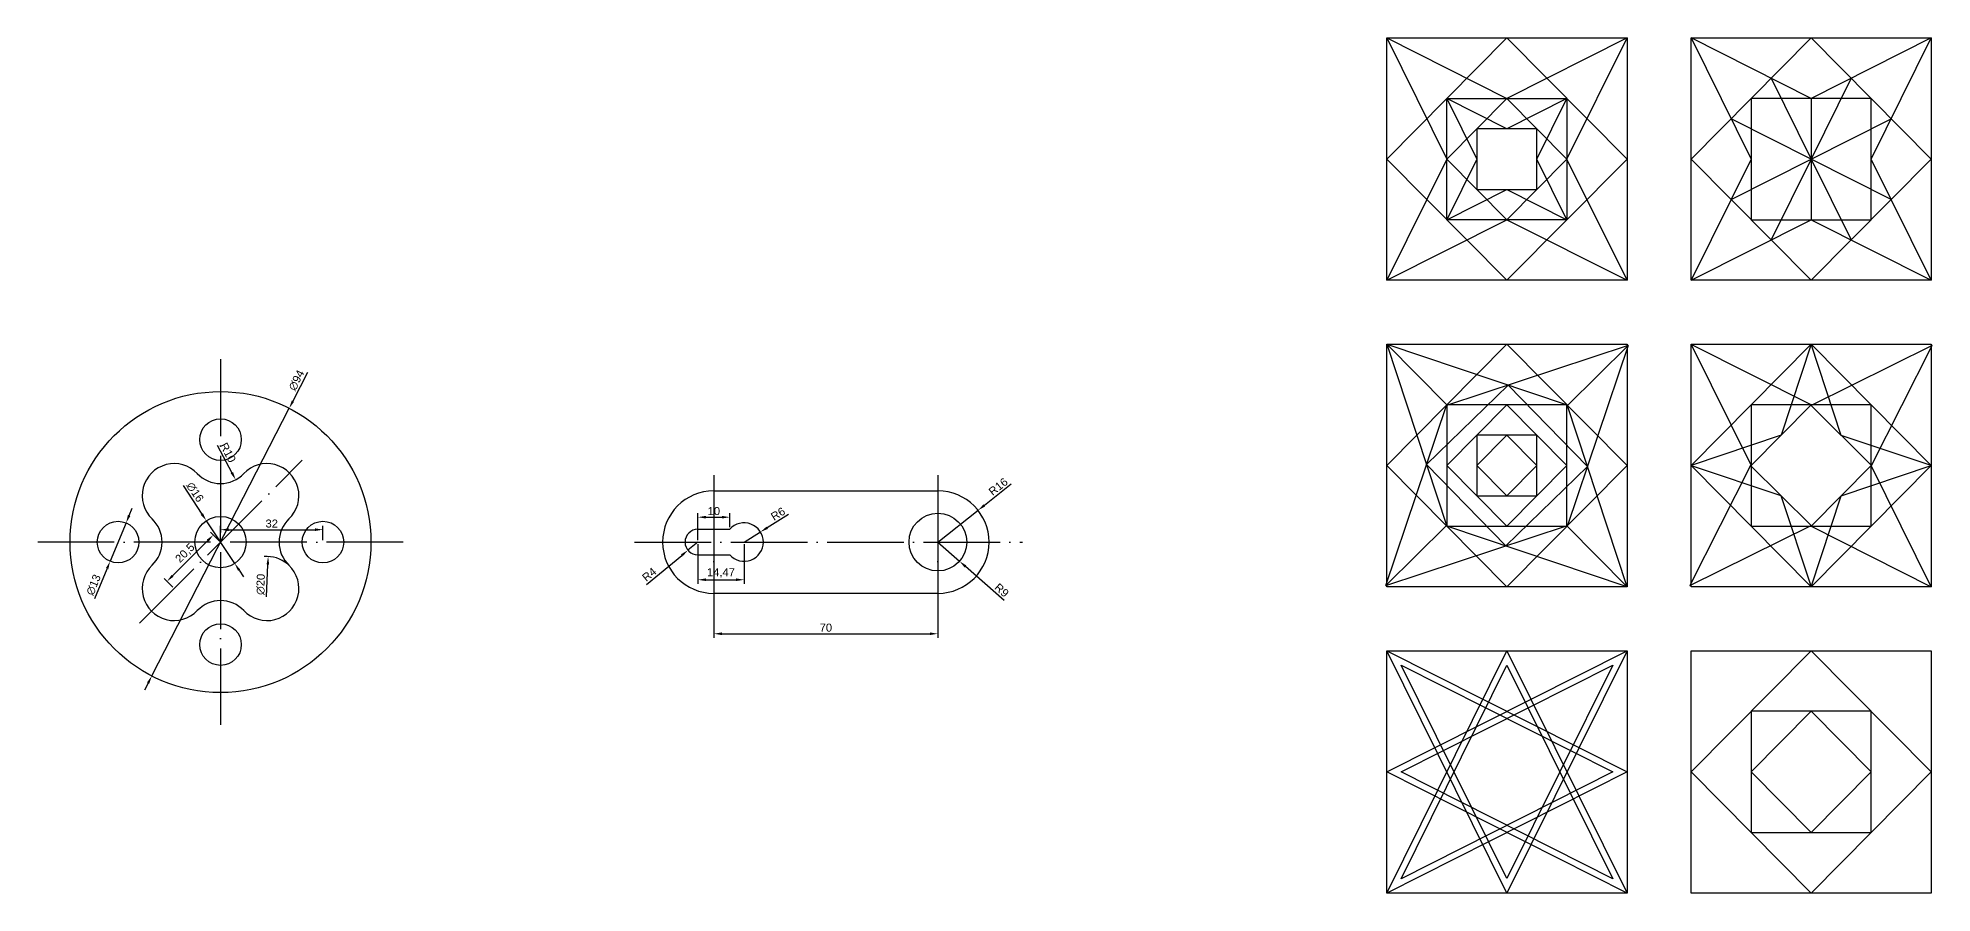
# Model space of a CAD drawing. Header units: millimetres. Extents: x 55 to 1521, y 13 to 301.
# Drawn here: x 929 to 1521, y 34 to 301 of the extents above; entities that cross this region are included whole.
import ezdxf

# ---------------------------------------------------------------- set-up
doc = ezdxf.new("R2010")
doc.units = ezdxf.units.MM
doc.linetypes.add('ACAD_ISO04W100', pattern=[30, 24, -3, 0, -3])
for name, color, linetype in [('Cota', 3, 'Continuous'), ('Eje', 7, 'ACAD_ISO04W100'), ('Figura', 7, 'Continuous')]:
    doc.layers.add(name, color=color, linetype=linetype)
doc.styles.get("Standard").update_dxf_attribs({"font": 'arial.ttf'})
doc.dimstyles.new('ISO-25', dxfattribs={"dimtxt": 2.5, "dimasz": 2.5, "dimexe": 1.25, "dimexo": 0.625, "dimtad": 1, "dimtxsty": 'Standard', "dimcen": 2.5, "dimadec": 0, "dimazin": 0, "dimtfac": 1, "dimtmove": 0, "dimatfit": 3, "dimfxl": 1, "dimarcsym": 0})

# ---------------------------------------------------------------- blocks, each defined once
blk = doc.blocks.new('*U38')
at = {"layer": 'Figura'}
blk.add_circle((0, 0), 6.5, dxfattribs=at)
blk = doc.blocks.new('*U39')
at = {"layer": 'Figura', "color": 0, "linetype": 'ByBlock', "lineweight": -2, "transparency": 16777216}
blk.add_blockref('*U38', (985.88, 175.88), dxfattribs=at)
for p, rotation in [((953.88, 143.88), 90), ((1017.88, 143.88), 270), ((985.88, 111.88), 180)]:
    blk.add_blockref('*U38', p, dxfattribs=dict(at, rotation=rotation))
blk = doc.blocks.new('*D40')
at = {"layer": 'Cota', "color": 0, "lineweight": -2, "transparency": 16777216}
for p, q in [((1013.09, 196.84), (1008.5, 187.91)), ((964.4, 102.08), (1007.36, 185.68)), ((963.25, 99.85), (962.11, 97.63))]:
    blk.add_line(p, q, dxfattribs=at)
at = {"layer": 'Cota', "color": 0, "transparency": 16777216}
for points in [[(1008.13, 188.1), (1008.87, 187.72), (1007.36, 185.68)], [(962.88, 100.04), (963.62, 99.66), (964.4, 102.08)]]:
    blk.add_solid(points, dxfattribs=at)
at = {"layer": 'Defpoints', "color": 0, "transparency": 16777216}
for p in [(1007.36, 185.68), (964.4, 102.08)]:
    blk.add_point(p, dxfattribs=at)
at = {"layer": 'Cota', "color": 0, "transparency": 16777216, "insert": (1009.61, 194.39), "char_height": 2.5, "attachment_point": 5, "rotation": 62.80262}
blk.add_mtext('∅94', dxfattribs=at)
blk = doc.blocks.new('*D41')
at = {"layer": 'Cota', "color": 0, "lineweight": -2, "transparency": 16777216}
for p, q in [((974.17, 161.52), (980.07, 152.63)), ((990.3, 137.22), (981.45, 150.55)), ((991.68, 135.13), (993.07, 133.05))]:
    blk.add_line(p, q, dxfattribs=at)
at = {"layer": 'Cota', "color": 0, "transparency": 16777216}
for points in [[(980.42, 152.86), (979.72, 152.4), (981.45, 150.55)], [(992.03, 135.36), (991.34, 134.9), (990.3, 137.22)]]:
    blk.add_solid(points, dxfattribs=at)
at = {"layer": 'Defpoints', "color": 0, "transparency": 16777216}
for p in [(981.45, 150.55), (990.3, 137.22)]:
    blk.add_point(p, dxfattribs=at)
at = {"layer": 'Cota', "color": 0, "transparency": 16777216, "insert": (977.9, 159.47), "char_height": 2.5, "attachment_point": 5, "rotation": 303.57482}
blk.add_mtext('∅16', dxfattribs=at)
blk = doc.blocks.new('*D42')
at = {"layer": 'Cota', "color": 0, "lineweight": -2, "transparency": 16777216}
for p, q in [((957.33, 152.19), (958.29, 154.5)), ((956.37, 149.88), (951.39, 137.88)), ((946.57, 126.29), (950.43, 135.57))]:
    blk.add_line(p, q, dxfattribs=at)
at = {"layer": 'Cota', "color": 0, "transparency": 16777216}
for points in [[(956.94, 152.35), (957.71, 152.03), (956.37, 149.88)], [(950.04, 135.73), (950.81, 135.41), (951.39, 137.88)]]:
    blk.add_solid(points, dxfattribs=at)
at = {"layer": 'Defpoints', "color": 0, "transparency": 16777216}
for p in [(956.37, 149.88), (951.39, 137.88)]:
    blk.add_point(p, dxfattribs=at)
at = {"layer": 'Cota', "color": 0, "transparency": 16777216, "insert": (946.2, 130.53), "char_height": 2.5, "attachment_point": 5, "rotation": 67.45452}
blk.add_mtext('∅13', dxfattribs=at)
blk = doc.blocks.new('*D43')
at = {"layer": 'Cota', "color": 0, "lineweight": -2, "transparency": 16777216}
blk.add_line((984.83, 174.11), (989.43, 165.55), dxfattribs=at)
at = {"layer": 'Cota', "color": 0, "transparency": 16777216}
blk.add_solid([(989.79, 165.75), (989.06, 165.35), (990.61, 163.35)], dxfattribs=at)
at = {"layer": 'Defpoints', "color": 0, "transparency": 16777216}
for p in [(985.88, 172.16), (990.61, 163.35)]:
    blk.add_point(p, dxfattribs=at)
at = {"layer": 'Cota', "color": 0, "transparency": 16777216, "insert": (988.21, 171.83), "char_height": 2.5, "attachment_point": 5, "rotation": 298.22935}
blk.add_mtext('R10', dxfattribs=at)
blk = doc.blocks.new('*D44')
at = {"layer": 'Cota', "color": 0, "lineweight": -2, "transparency": 16777216}
for p, q in [((981.88, 144.35), (970.92, 133.39)), ((985.44, 144.32), (982.76, 147)), ((970.94, 129.83), (968.26, 132.5))]:
    blk.add_line(p, q, dxfattribs=at)
at = {"layer": 'Cota', "color": 0, "transparency": 16777216}
for points in [[(981.58, 144.64), (982.17, 144.05), (983.64, 146.11)], [(970.62, 133.68), (971.21, 133.09), (969.15, 131.62)]]:
    blk.add_solid(points, dxfattribs=at)
at = {"layer": 'Defpoints', "color": 0, "transparency": 16777216}
for p in [(985.88, 143.88), (969.15, 131.62), (971.38, 129.39)]:
    blk.add_point(p, dxfattribs=at)
at = {"layer": 'Cota', "color": 0, "transparency": 16777216, "insert": (974.89, 140.37), "char_height": 2.5, "attachment_point": 5, "rotation": 45}
blk.add_mtext('20,5', dxfattribs=at)
blk = doc.blocks.new('*D45')
at = {"layer": 'Cota', "color": 0, "lineweight": -2, "transparency": 16777216}
blk.add_line((1000.27, 126.84), (1000.66, 136.88), dxfattribs=at)
blk.add_arc((1000.37, 129.39), 10, 50.03191, 94.93764, dxfattribs=at)
at = {"layer": 'Cota', "color": 0, "transparency": 16777216}
blk.add_solid([(1000.25, 136.9), (1001.08, 136.86), (1000.76, 139.38)], dxfattribs=at)
at = {"layer": 'Defpoints', "color": 0, "transparency": 16777216}
for p in [(1000.76, 139.38), (999.99, 119.39)]:
    blk.add_point(p, dxfattribs=at)
at = {"layer": 'Cota', "color": 0, "transparency": 16777216, "insert": (998.45, 130.69), "char_height": 2.5, "attachment_point": 5, "rotation": 87.77566}
blk.add_mtext('∅20', dxfattribs=at)
blk = doc.blocks.new('*D46')
at = {"layer": 'Cota', "color": 0, "lineweight": -2, "transparency": 16777216}
for p, q in [((985.88, 144.51), (985.88, 149.01)), ((1017.88, 144.51), (1017.88, 149.01)), ((988.38, 147.76), (1015.38, 147.76))]:
    blk.add_line(p, q, dxfattribs=at)
at = {"layer": 'Cota', "color": 0, "transparency": 16777216}
for points in [[(988.38, 148.18), (988.38, 147.34), (985.88, 147.76)], [(1015.38, 148.18), (1015.38, 147.34), (1017.88, 147.76)]]:
    blk.add_solid(points, dxfattribs=at)
at = {"layer": 'Defpoints', "color": 0, "transparency": 16777216}
for p in [(985.88, 143.88), (1017.88, 147.76), (1017.88, 143.88)]:
    blk.add_point(p, dxfattribs=at)
at = {"layer": 'Cota', "color": 0, "transparency": 16777216, "insert": (1001.88, 149.66), "char_height": 2.5, "attachment_point": 5}
blk.add_mtext('32', dxfattribs=at)
blk = doc.blocks.new('*D52')
at = {"layer": 'Cota', "color": 0, "lineweight": -2, "transparency": 16777216}
for p, q in [((1210.02, 143.88), (1216.77, 137.93)), ((1230.69, 125.68), (1218.65, 136.28))]:
    blk.add_line(p, q, dxfattribs=at)
at = {"layer": 'Cota', "color": 0, "transparency": 16777216}
blk.add_solid([(1218.92, 136.59), (1218.37, 135.97), (1216.77, 137.93)], dxfattribs=at)
at = {"layer": 'Defpoints', "color": 0, "transparency": 16777216}
for p in [(1210.02, 143.88), (1216.77, 137.93)]:
    blk.add_point(p, dxfattribs=at)
at = {"layer": 'Cota', "color": 0, "transparency": 16777216, "insert": (1229.96, 128.85), "char_height": 2.5, "attachment_point": 5, "rotation": 318.63173}
blk.add_mtext('R9', dxfattribs=at)
blk = doc.blocks.new('*D53')
at = {"layer": 'Cota', "color": 0, "lineweight": -2, "transparency": 16777216}
for p, q in [((1232.89, 161.95), (1224.54, 155.35)), ((1210.02, 143.88), (1222.57, 153.8))]:
    blk.add_line(p, q, dxfattribs=at)
at = {"layer": 'Cota', "color": 0, "transparency": 16777216}
blk.add_solid([(1224.28, 155.68), (1224.79, 155.02), (1222.57, 153.8)], dxfattribs=at)
at = {"layer": 'Defpoints', "color": 0, "transparency": 16777216}
for p in [(1222.57, 153.8), (1210.02, 143.88)]:
    blk.add_point(p, dxfattribs=at)
at = {"layer": 'Cota', "color": 0, "transparency": 16777216, "insert": (1228.88, 161.2), "char_height": 2.5, "attachment_point": 5, "rotation": 38.30453}
blk.add_mtext('R16', dxfattribs=at)
blk = doc.blocks.new('*D54')
at = {"layer": 'Cota', "color": 0, "lineweight": -2, "transparency": 16777216}
for p, q in [((1140.02, 143.26), (1140.02, 114.01)), ((1210.02, 143.26), (1210.02, 114.01)), ((1142.52, 115.26), (1207.52, 115.26))]:
    blk.add_line(p, q, dxfattribs=at)
at = {"layer": 'Cota', "color": 0, "transparency": 16777216}
for points in [[(1142.52, 115.68), (1142.52, 114.85), (1140.02, 115.26)], [(1207.52, 115.68), (1207.52, 114.85), (1210.02, 115.26)]]:
    blk.add_solid(points, dxfattribs=at)
at = {"layer": 'Defpoints', "color": 0, "transparency": 16777216}
for p in [(1140.02, 143.88), (1210.02, 143.88), (1210.02, 115.26)]:
    blk.add_point(p, dxfattribs=at)
at = {"layer": 'Cota', "color": 0, "transparency": 16777216, "insert": (1175.02, 117.16), "char_height": 2.5, "attachment_point": 5}
blk.add_mtext('70', dxfattribs=at)
blk = doc.blocks.new('*D55')
at = {"layer": 'Cota', "color": 0, "lineweight": -2, "transparency": 16777216}
for p, q in [((1135.02, 143.26), (1135.02, 130.88)), ((1149.49, 143.26), (1149.49, 130.88)), ((1137.52, 132.13), (1146.99, 132.13))]:
    blk.add_line(p, q, dxfattribs=at)
at = {"layer": 'Cota', "color": 0, "transparency": 16777216}
for points in [[(1137.52, 132.55), (1137.52, 131.72), (1135.02, 132.13)], [(1146.99, 132.55), (1146.99, 131.72), (1149.49, 132.13)]]:
    blk.add_solid(points, dxfattribs=at)
at = {"layer": 'Defpoints', "color": 0, "transparency": 16777216}
for p in [(1135.02, 143.88), (1149.49, 143.88), (1149.49, 132.13)]:
    blk.add_point(p, dxfattribs=at)
at = {"layer": 'Cota', "color": 0, "transparency": 16777216, "insert": (1142.25, 134.26), "char_height": 2.5, "attachment_point": 5}
blk.add_mtext('14,47', dxfattribs=at)
blk = doc.blocks.new('*D57')
at = {"layer": 'Cota', "color": 0, "lineweight": -2, "transparency": 16777216}
for p, q in [((1135.02, 143.88), (1131.93, 141.34)), ((1119, 130.67), (1130, 139.74))]:
    blk.add_line(p, q, dxfattribs=at)
at = {"layer": 'Cota', "color": 0, "transparency": 16777216}
blk.add_solid([(1129.74, 140.07), (1130.27, 139.42), (1131.93, 141.34)], dxfattribs=at)
at = {"layer": 'Defpoints', "color": 0, "transparency": 16777216}
for p in [(1135.02, 143.88), (1131.93, 141.34)]:
    blk.add_point(p, dxfattribs=at)
at = {"layer": 'Cota', "color": 0, "transparency": 16777216, "insert": (1119.84, 133.79), "char_height": 2.5, "attachment_point": 5, "rotation": 39.52514}
blk.add_mtext('R4', dxfattribs=at)
blk = doc.blocks.new('*D58')
at = {"layer": 'Cota', "color": 0, "lineweight": -2, "transparency": 16777216}
for p, q in [((1163.32, 152.47), (1156.71, 148.37)), ((1149.49, 143.88), (1154.58, 147.05))]:
    blk.add_line(p, q, dxfattribs=at)
at = {"layer": 'Cota', "color": 0, "transparency": 16777216}
blk.add_solid([(1156.49, 148.72), (1156.93, 148.01), (1154.58, 147.05)], dxfattribs=at)
at = {"layer": 'Defpoints', "color": 0, "transparency": 16777216}
for p in [(1149.49, 143.88), (1154.58, 147.05)]:
    blk.add_point(p, dxfattribs=at)
at = {"layer": 'Cota', "color": 0, "transparency": 16777216, "insert": (1160.07, 152.69), "char_height": 2.5, "attachment_point": 5, "rotation": 31.85303}
blk.add_mtext('R6', dxfattribs=at)
blk = doc.blocks.new('*D59')
at = {"layer": 'Cota', "color": 0, "lineweight": -2, "transparency": 16777216}
for p, q in [((1135.02, 144.51), (1135.02, 152.91)), ((1137.52, 151.66), (1142.52, 151.66)), ((1145.02, 148.51), (1145.02, 152.91))]:
    blk.add_line(p, q, dxfattribs=at)
at = {"layer": 'Cota', "color": 0, "transparency": 16777216}
for points in [[(1137.52, 152.08), (1137.52, 151.25), (1135.02, 151.66)], [(1142.52, 152.08), (1142.52, 151.25), (1145.02, 151.66)]]:
    blk.add_solid(points, dxfattribs=at)
at = {"layer": 'Defpoints', "color": 0, "transparency": 16777216}
for p in [(1145.02, 151.66), (1135.02, 143.88), (1145.02, 147.88)]:
    blk.add_point(p, dxfattribs=at)
at = {"layer": 'Cota', "color": 0, "transparency": 16777216, "insert": (1140.02, 153.56), "char_height": 2.5, "attachment_point": 5}
blk.add_mtext('10', dxfattribs=at)
blk = doc.blocks.new('*U64')
at = {"layer": 'Figura'}
for q in [(28.125, 9.45825), (-9.375, -28.37475), (-9.375, 9.45825)]:
    blk.add_line((-28.125, 28.37475), q, dxfattribs=at)
blk = doc.blocks.new('*U65')
at = {"layer": 'Figura', "color": 0, "linetype": 'ByBlock', "lineweight": -2, "transparency": 16777216}
blk.add_blockref('*U64', (1378.47, 177.26), dxfattribs=at)
for p, rotation in [((1397.3, 177.17), 270), ((1378.39, 158.42), 90), ((1397.22, 158.34), 180)]:
    blk.add_blockref('*U64', p, dxfattribs=dict(at, rotation=rotation))
blk = doc.blocks.new('*U66')
at = {"layer": 'Figura'}
for p, q in [((18.75, 0), (-18.75, 18.9165)), ((-18.75, 18.9165), (0, -18.9165)), ((0, -18.9165), (18.75, 0))]:
    blk.add_line(p, q, dxfattribs=at)
blk = doc.blocks.new('*U67')
at = {"layer": 'Figura', "color": 0, "linetype": 'ByBlock', "lineweight": -2, "transparency": 16777216}
blk.add_blockref('*U66', (1464.09, 186.71), dxfattribs=at)
for p, rotation in [((1501.76, 186.55), 270.0000000000001), ((1463.93, 149.05), 90.00000000000001), ((1501.59, 148.88), 180)]:
    blk.add_blockref('*U66', p, dxfattribs=dict(at, rotation=rotation))

msp = doc.modelspace()

# ---------------------------------------------------------------- linework, layer by layer
for centre, start, end in [((971.382, 158.377), 43.54908, 226.45092), ((1000.373, 158.377), 313.54908, 136.45092), ((971.382, 129.385), 133.54908, 316.45092), ((1000.373, 129.385), 223.54908, 46.45092)]:
    msp.add_arc(centre, 10, start, end)
at = {"layer": 'Eje'}
for p, q in [((985.878, 200.946), (985.878, 86.816)), ((960.548, 118.551), (1011.436, 169.439)), ((1140.018, 164.776), (1140.018, 123.314)), ((1210.018, 164.776), (1210.018, 123.314)), ((1042.943, 143.881), (928.813, 143.881)), ((1115.18, 143.881), (1236.414, 143.881))]:
    msp.add_line(p, q, dxfattribs=at)
at = {"layer": 'Figura'}
for p, q in [((1387.844, 301.296), (1350.344, 263.463)), ((1350.344, 301.296), (1387.844, 282.38)), ((1350.344, 301.296), (1369.094, 263.463)), ((1425.344, 263.463), (1387.844, 301.296)), ((1425.344, 301.296), (1387.844, 282.38)), ((1406.594, 263.463), (1425.344, 301.296)), ((1482.844, 301.296), (1445.344, 263.463)), ((1445.344, 301.296), (1464.094, 263.463)), ((1482.844, 282.38), (1445.344, 301.296)), ((1520.344, 263.463), (1482.844, 301.296)), ((1520.344, 301.296), (1482.844, 282.38)), ((1501.594, 263.463), (1520.344, 301.296)), ((1470.344, 288.685), (1482.844, 263.463)), ((1495.344, 288.685), (1482.844, 263.463)), ((1369.094, 282.38), (1406.594, 282.38)), ((1369.094, 244.547), (1369.094, 282.38)), ((1387.844, 282.38), (1369.094, 263.463)), ((1369.094, 282.38), (1378.469, 263.463)), ((1387.844, 272.921), (1369.094, 282.38)), ((1406.594, 263.463), (1387.844, 282.38)), ((1406.594, 282.38), (1387.844, 272.921)), ((1397.219, 263.463), (1406.594, 282.38)), ((1406.594, 282.38), (1406.594, 244.547)), ((1464.094, 282.38), (1464.094, 244.547)), ((1501.594, 282.38), (1464.094, 282.38)), ((1482.844, 282.38), (1482.844, 244.547)), ((1501.594, 244.547), (1501.594, 282.38)), ((1378.469, 272.921), (1378.469, 254.005)), ((1397.219, 272.921), (1378.469, 272.921)), ((1397.219, 254.005), (1397.219, 272.921)), ((1482.844, 263.463), (1457.844, 276.074)), ((1482.844, 263.463), (1507.844, 276.074)), ((1350.344, 263.463), (1387.844, 225.63)), ((1369.094, 263.463), (1350.344, 225.63)), ((1369.094, 263.463), (1387.844, 244.547)), ((1378.469, 263.463), (1369.094, 244.547)), ((1387.844, 225.63), (1425.344, 263.463)), ((1387.844, 244.547), (1406.594, 263.463)), ((1406.594, 244.547), (1397.219, 263.463)), ((1425.344, 225.63), (1406.594, 263.463)), ((1445.344, 263.463), (1482.844, 225.63)), ((1464.094, 263.463), (1445.344, 225.63)), ((1457.844, 250.852), (1482.844, 263.463)), ((1482.844, 263.463), (1470.344, 238.241)), ((1482.844, 225.63), (1520.344, 263.463)), ((1482.844, 263.463), (1495.344, 238.241)), ((1507.844, 250.852), (1482.844, 263.463)), ((1520.344, 225.63), (1501.594, 263.463)), ((1369.094, 244.547), (1387.844, 254.005)), ((1378.469, 254.005), (1397.219, 254.005)), ((1387.844, 254.005), (1406.594, 244.547)), ((1350.344, 225.63), (1387.844, 244.547)), ((1406.594, 244.547), (1369.094, 244.547)), ((1387.844, 244.547), (1425.344, 225.63)), ((1445.344, 225.63), (1482.844, 244.547)), ((1464.094, 244.547), (1501.594, 244.547)), ((1482.844, 244.547), (1520.344, 225.63)), ((1387.844, 205.63), (1350.344, 167.797)), ((1425.344, 167.797), (1387.844, 205.63)), ((1482.844, 205.63), (1445.344, 167.797)), ((1482.844, 205.63), (1473.469, 177.255)), ((1520.344, 167.797), (1482.844, 205.63)), ((1492.303, 177.172), (1482.844, 205.63)), ((1388.177, 192.907), (1362.734, 168.13)), ((1412.954, 167.464), (1388.177, 192.907)), ((1369.094, 186.714), (1369.094, 148.881)), ((1406.594, 186.714), (1369.094, 186.714)), ((1406.594, 148.881), (1406.594, 186.714)), ((1464.094, 186.714), (1464.094, 148.881)), ((1501.594, 186.714), (1464.094, 186.714)), ((1501.594, 148.881), (1501.594, 186.714)), ((1378.469, 177.255), (1378.469, 158.339)), ((1397.219, 177.255), (1378.469, 177.255)), ((1387.844, 177.255), (1378.469, 167.797)), ((1397.219, 167.797), (1387.844, 177.255)), ((1397.219, 158.339), (1397.219, 177.255)), ((1473.469, 177.255), (1445.344, 167.797)), ((1520.344, 167.797), (1492.303, 177.172)), ((1350.344, 167.797), (1387.844, 129.964)), ((1362.734, 168.13), (1387.511, 142.687)), ((1378.469, 167.797), (1387.844, 158.339)), ((1387.511, 142.687), (1412.954, 167.464)), ((1387.844, 129.964), (1425.344, 167.797)), ((1387.844, 158.339), (1397.219, 167.797)), ((1445.344, 167.797), (1482.844, 129.964)), ((1445.344, 167.797), (1473.386, 158.422)), ((1482.844, 129.964), (1520.344, 167.797)), ((1492.219, 158.339), (1520.344, 167.797)), ((1140.018, 159.881), (1210.018, 159.881)), ((1378.469, 158.339), (1397.219, 158.339)), ((1473.386, 158.422), (1482.844, 129.964)), ((1482.844, 129.964), (1492.219, 158.339)), ((1369.094, 148.881), (1406.594, 148.881)), ((1464.094, 148.881), (1501.594, 148.881)), ((1135.018, 147.881), (1145.016, 147.881)), ((1135.018, 139.881), (1145.016, 139.881)), ((1210.018, 127.881), (1140.018, 127.881)), ((1350.344, 34.298), (1387.844, 109.964)), ((1350.344, 72.131), (1425.344, 109.964)), ((1387.844, 34.298), (1350.344, 109.964)), ((1350.344, 109.964), (1425.344, 72.131)), ((1387.844, 109.964), (1425.344, 34.298)), ((1425.344, 109.964), (1387.844, 34.298)), ((1482.844, 109.964), (1445.344, 72.131)), ((1520.344, 72.131), (1482.844, 109.964)), ((1354.785, 72.131), (1420.888, 105.476)), ((1354.801, 105.476), (1420.904, 72.131)), ((1387.844, 38.802), (1354.801, 105.476)), ((1354.801, 38.786), (1387.844, 105.46)), ((1420.888, 105.476), (1387.844, 38.802)), ((1387.844, 105.46), (1420.888, 38.786)), ((1464.094, 91.048), (1464.094, 53.215)), ((1501.594, 91.048), (1464.094, 91.048)), ((1482.844, 91.048), (1464.094, 72.131)), ((1501.594, 72.131), (1482.844, 91.048)), ((1501.594, 53.215), (1501.594, 91.048)), ((1425.344, 34.298), (1350.344, 72.131)), ((1425.344, 72.131), (1350.344, 34.298)), ((1420.888, 38.786), (1354.785, 72.131)), ((1420.904, 72.131), (1354.801, 38.786)), ((1445.344, 72.131), (1482.844, 34.298)), ((1464.094, 72.131), (1482.844, 53.215)), ((1482.844, 34.298), (1520.344, 72.131)), ((1482.844, 53.215), (1501.594, 72.131)), ((1464.094, 53.215), (1501.594, 53.215))]:
    msp.add_line(p, q, dxfattribs=at)
for points in [[(1350.344, 301.296), (1425.344, 301.296), (1425.344, 225.63), (1350.344, 225.63)], [(1445.344, 301.296), (1520.344, 301.296), (1520.344, 225.63), (1445.344, 225.63)], [(1350.344, 205.63), (1425.344, 205.63), (1425.344, 129.964), (1350.344, 129.964)], [(1445.344, 205.63), (1520.344, 205.63), (1520.344, 129.964), (1445.344, 129.964)], [(1406.594, 167.797), (1387.844, 186.714), (1369.094, 167.797), (1387.844, 148.881)], [(1350.344, 109.964), (1425.344, 109.964), (1425.344, 34.298), (1350.344, 34.298)], [(1445.344, 109.964), (1520.344, 109.964), (1520.344, 34.298), (1445.344, 34.298)]]:
    msp.add_lwpolyline(points, close=True, dxfattribs=at)
for centre, radius in [((985.878, 143.881), 47), ((985.878, 143.881), 8), ((1210.018, 143.881), 9)]:
    msp.add_circle(centre, radius, dxfattribs=at)
for centre, radius, start, end in [((985.878, 172.156), 10, 223.54908, 316.45092), ((1140.018, 143.881), 16, 90, 270), ((1210.018, 143.881), 16, 270, 90), ((957.603, 143.881), 10, 313.54908, 46.45092), ((1014.153, 143.881), 10, 133.54908, 226.45092), ((1149.488, 143.881), 6, 221.810315, 138.189685), ((1135.018, 143.881), 4, 90, 270), ((985.878, 115.606), 10, 43.54908, 136.45092)]:
    msp.add_arc(centre, radius, start, end, dxfattribs=at)

# ---------------------------------------------------------------- block references
for name in ['*U65', '*U67', '*U39']:
    msp.add_blockref(name, (0, 0), dxfattribs=at)

# ---------------------------------------------------------------- dimensions: what is measured, and where the dimension line sits
at = {"layer": 'Cota'}
for p1, p2, picture, middle in [((964.396, 102.078), (1007.359, 185.685), '*D40', (1011.368, 193.485)), ((956.37, 149.884), (951.385, 137.878), '*D42', (946.2, 130.529))]:
    dim = msp.add_diameter_dim_2p(p1=p1, p2=p2, dimstyle='ISO-25', dxfattribs=at)
    dim.commit()
    dim.dimension.update_dxf_attribs({"geometry": picture, "text_midpoint": middle})
for center, mpoint, picture, middle in [((985.878, 172.156), (990.608, 163.346), '*D43', (986.536, 170.93)), ((1210.018, 143.881), (1222.574, 153.799), '*D53', (1230.06, 159.712)), ((1135.018, 143.881), (1131.933, 141.335), '*D57', (1121.037, 132.346)), ((1210.018, 143.881), (1216.773, 137.933), '*D52', (1228.708, 127.422))]:
    dim = msp.add_radius_dim(center=center, mpoint=mpoint, dimstyle='ISO-25', dxfattribs=at)
    dim.commit()
    dim.dimension.update_dxf_attribs({"geometry": picture, "text_midpoint": middle, "dimtype": 164})
for p1, p2, picture, middle in [((990.302, 137.216), (981.454, 150.546), '*D41', (976.256, 158.377)), ((999.985, 119.393), (1000.762, 139.378), '*D45', (1000.421, 130.613))]:
    dim = msp.add_diameter_dim_2p(p1=p1, p2=p2, dimstyle='ISO-25', dxfattribs=at)
    dim.commit()
    dim.dimension.update_dxf_attribs({"geometry": picture, "text_midpoint": middle, "dimtype": 163})
for base, p1, p2, picture, middle in [((1145.016, 151.663), (1135.018, 143.881), (1145.016, 147.881), '*D59', (1140.017, 153.565)), ((1149.488, 132.133), (1135.018, 143.881), (1149.488, 143.881), '*D55', (1142.253, 134.26)), ((1210.018, 115.263), (1140.018, 143.881), (1210.018, 143.881), '*D54', (1175.018, 117.165))]:
    dim = msp.add_linear_dim(base=base, p1=p1, p2=p2, dimstyle='ISO-25', dxfattribs=at)
    dim.commit()
    dim.dimension.update_dxf_attribs({"geometry": picture, "text_midpoint": middle})
dim = msp.add_radius_dim(center=(1149.488, 143.881), mpoint=(1154.585, 147.048), dimstyle='ISO-25', dxfattribs=at)
dim.commit()
dim.dimension.update_dxf_attribs({"geometry": '*D58', "text_midpoint": (1160.07, 152.695)})
dim = msp.add_linear_dim(base=(1017.878, 147.761), p1=(985.878, 143.881), p2=(1017.878, 143.881), dimstyle='ISO-25', dxfattribs=at)
dim.commit()
dim.dimension.update_dxf_attribs({"geometry": '*D46', "text_midpoint": (1001.878, 147.761), "dimtype": 160})
dim = msp.add_aligned_dim(p1=(985.878, 143.881), p2=(971.382, 129.385), distance=-3.158, dimstyle='ISO-25', dxfattribs=at)
dim.commit()
dim.dimension.update_dxf_attribs({"geometry": '*D44', "text_midpoint": (974.892, 140.371)})

doc.saveas('drawing.dxf')
